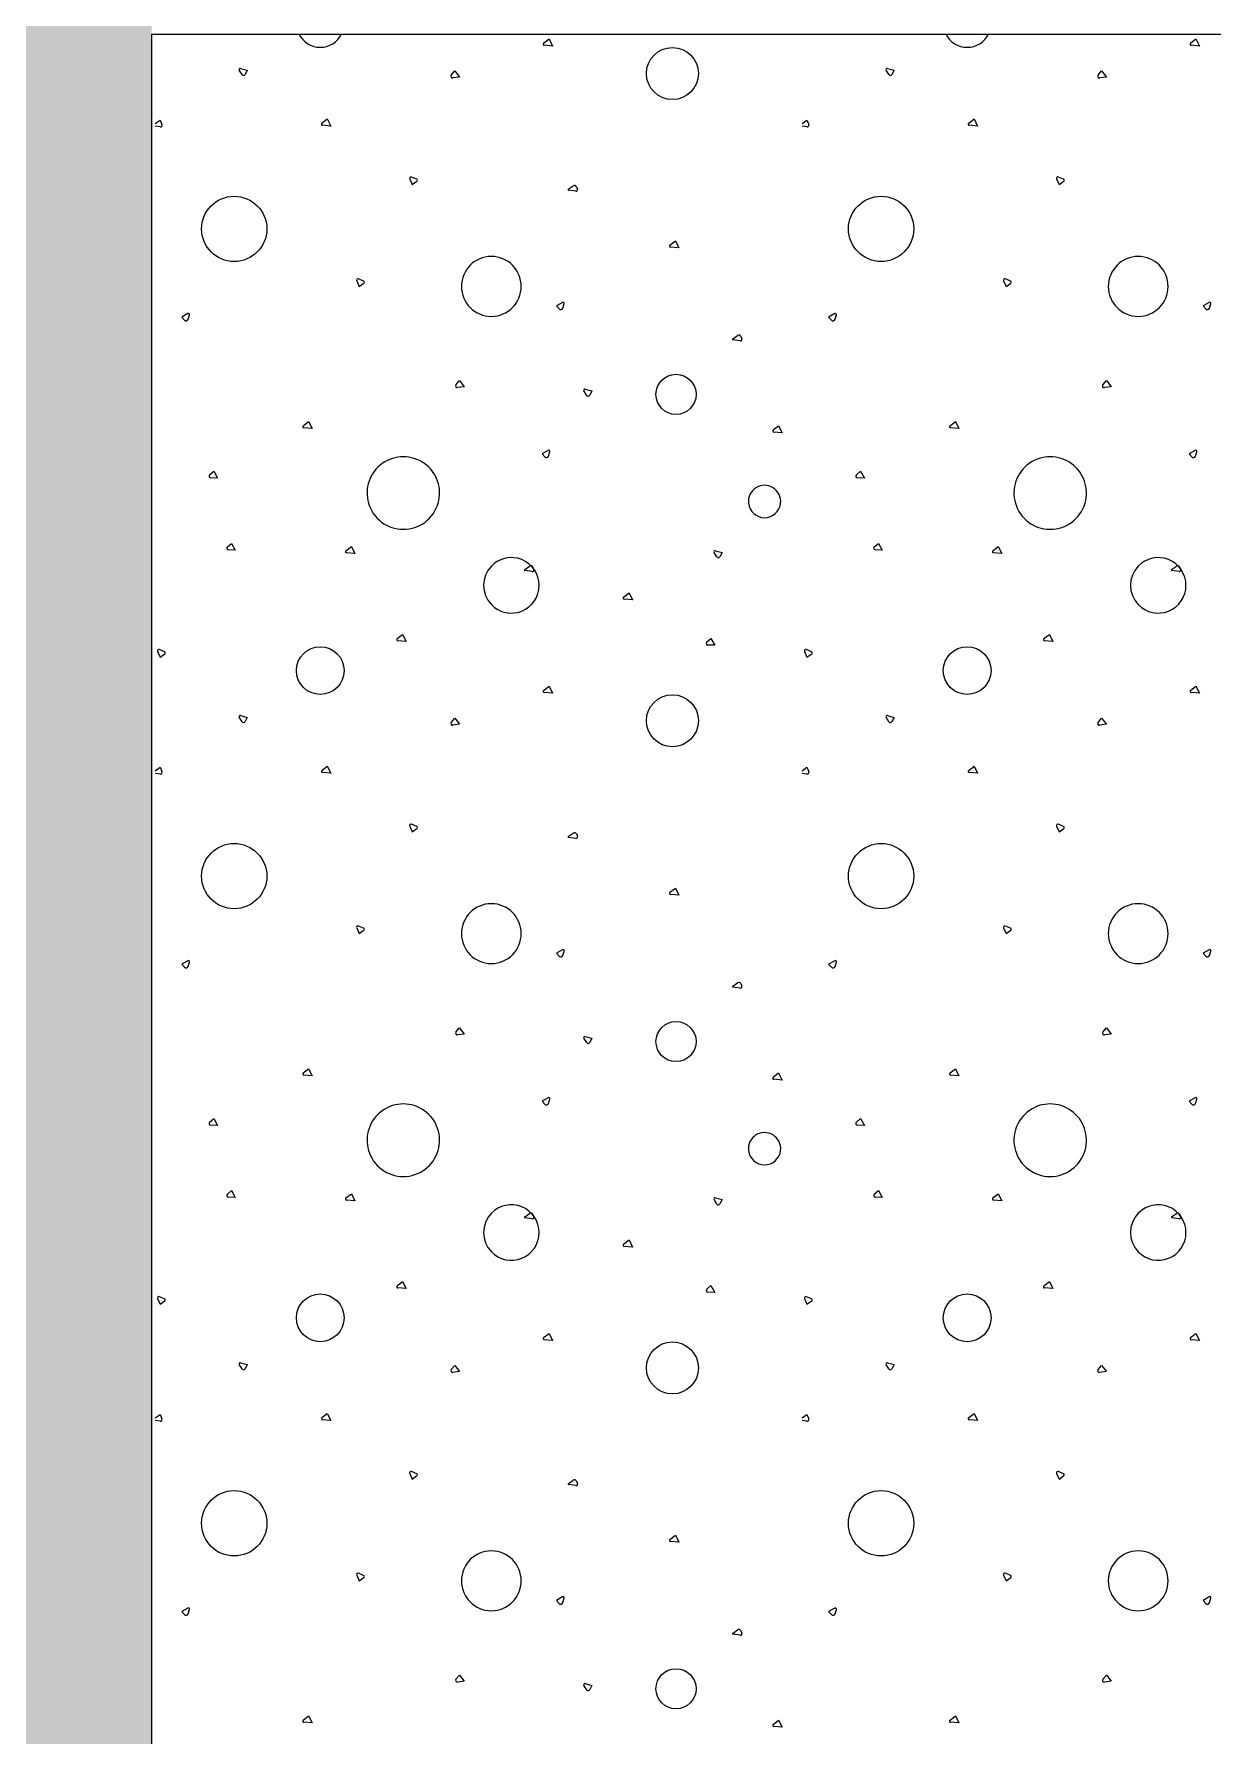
# Model space of a CAD drawing. Header units: millimetres. Extents: x 15 to 2176, y 3 to 641.
# Drawn here: x 1232.44 to 1261.6, y 46 to 88.07 of the extents above; entities that cross this region are included whole.
import ezdxf
from ezdxf.xclip import XClip

# ---------------------------------------------------------------- set-up
doc = ezdxf.new("R2010")
doc.units = ezdxf.units.MM
doc.header["$MEASUREMENT"] = 0
doc.header["$XCLIPFRAME"] = 0
for name, color, linetype in [('A--------P-', 7, 'Continuous'), ('A-01SC-----', 7, 'Continuous'), ('A-01SF-----', 7, 'Continuous')]:
    doc.layers.add(name, color=color, linetype=linetype)
doc.layers.add('A-L-10--EF-', color=4, linetype='Continuous', lineweight=0)

# ---------------------------------------------------------------- blocks, each defined once
blk = doc.blocks.new('*X8')
at = {"layer": 'A-L-10--EF-'}
for p, q in [((1245.039, 87.847), (1245.175, 87.953)), ((1245.175, 87.953), (1245.26, 87.778)), ((1261.039, 87.847), (1261.175, 87.953)), ((1261.175, 87.953), (1261.26, 87.778)), ((1245.26, 87.778), (1245.055, 87.796)), ((1261.26, 87.778), (1261.055, 87.796)), ((1237.581, 87.072), (1237.511, 87.182)), ((1237.543, 87.225), (1237.709, 87.181)), ((1237.709, 87.181), (1237.656, 87.076)), ((1242.755, 87.058), (1242.842, 87.162)), ((1242.842, 87.162), (1242.962, 87.009)), ((1253.581, 87.072), (1253.511, 87.182)), ((1253.543, 87.225), (1253.709, 87.181)), ((1253.709, 87.181), (1253.656, 87.076)), ((1258.755, 87.058), (1258.842, 87.162)), ((1258.842, 87.162), (1258.962, 87.009)), ((1242.962, 87.009), (1242.794, 86.988)), ((1258.962, 87.009), (1258.794, 86.988)), ((1235.434, 85.862), (1235.555, 85.947)), ((1235.555, 85.947), (1235.601, 85.839)), ((1239.554, 85.869), (1239.689, 85.974)), ((1239.689, 85.974), (1239.774, 85.8)), ((1251.434, 85.862), (1251.555, 85.947)), ((1251.555, 85.947), (1251.601, 85.839)), ((1255.554, 85.869), (1255.689, 85.974)), ((1255.689, 85.974), (1255.774, 85.8)), ((1235.555, 85.779), (1235.434, 85.795)), ((1239.774, 85.8), (1239.569, 85.818)), ((1251.555, 85.779), (1251.434, 85.795)), ((1255.774, 85.8), (1255.569, 85.818)), ((1241.729, 84.492), (1241.79, 84.351)), ((1241.901, 84.484), (1241.776, 84.539)), ((1241.79, 84.351), (1241.907, 84.435)), ((1245.651, 84.236), (1245.773, 84.322)), ((1245.84, 84.189), (1245.656, 84.214)), ((1245.852, 84.299), (1245.878, 84.239)), ((1257.729, 84.492), (1257.79, 84.351)), ((1257.901, 84.484), (1257.776, 84.539)), ((1257.79, 84.351), (1257.907, 84.435)), ((1248.164, 82.857), (1248.3, 82.962)), ((1248.3, 82.962), (1248.385, 82.788)), ((1248.385, 82.788), (1248.18, 82.805)), ((1240.417, 81.974), (1240.478, 81.834)), ((1240.589, 81.967), (1240.464, 82.022)), ((1240.478, 81.834), (1240.594, 81.917)), ((1256.417, 81.974), (1256.478, 81.834)), ((1256.589, 81.967), (1256.464, 82.022)), ((1256.478, 81.834), (1256.594, 81.917)), ((1245.504, 81.438), (1245.356, 81.352)), ((1245.356, 81.352), (1245.423, 81.277)), ((1245.513, 81.297), (1245.546, 81.404)), ((1261.504, 81.438), (1261.356, 81.352)), ((1261.356, 81.352), (1261.423, 81.277)), ((1261.513, 81.297), (1261.546, 81.404)), ((1236.24, 81.163), (1236.091, 81.077)), ((1236.091, 81.077), (1236.159, 81.002)), ((1236.248, 81.022), (1236.282, 81.129)), ((1252.24, 81.163), (1252.091, 81.077)), ((1252.091, 81.077), (1252.159, 81.002)), ((1252.248, 81.022), (1252.282, 81.129)), ((1249.718, 80.536), (1249.84, 80.621)), ((1249.906, 80.489), (1249.723, 80.514)), ((1249.919, 80.599), (1249.944, 80.539)), ((1242.873, 79.402), (1242.959, 79.506)), ((1243.079, 79.353), (1242.912, 79.332)), ((1242.959, 79.506), (1243.079, 79.353)), ((1246.106, 79.141), (1246.036, 79.251)), ((1246.068, 79.294), (1246.234, 79.25)), ((1246.234, 79.25), (1246.181, 79.145)), ((1258.873, 79.402), (1258.959, 79.506)), ((1259.079, 79.353), (1258.912, 79.332)), ((1258.959, 79.506), (1259.079, 79.353)), ((1239.093, 78.39), (1239.228, 78.495)), ((1239.313, 78.321), (1239.108, 78.338)), ((1239.228, 78.495), (1239.313, 78.321)), ((1250.718, 78.286), (1250.853, 78.391)), ((1250.853, 78.391), (1250.938, 78.216)), ((1255.093, 78.39), (1255.228, 78.495)), ((1255.313, 78.321), (1255.108, 78.338)), ((1255.228, 78.495), (1255.313, 78.321)), ((1250.938, 78.216), (1250.733, 78.234)), ((1245.154, 77.779), (1245.005, 77.693)), ((1245.005, 77.693), (1245.073, 77.618)), ((1245.162, 77.638), (1245.196, 77.746)), ((1261.154, 77.779), (1261.005, 77.693)), ((1261.005, 77.693), (1261.073, 77.618)), ((1261.162, 77.638), (1261.196, 77.746)), ((1236.779, 77.175), (1236.88, 77.264)), ((1236.975, 77.095), (1236.806, 77.099)), ((1236.88, 77.264), (1236.975, 77.095)), ((1252.779, 77.175), (1252.88, 77.264)), ((1252.975, 77.095), (1252.806, 77.099)), ((1252.88, 77.264), (1252.975, 77.095)), ((1237.219, 75.394), (1237.32, 75.483)), ((1237.415, 75.314), (1237.246, 75.319)), ((1237.32, 75.483), (1237.415, 75.314)), ((1240.152, 75.3), (1240.287, 75.405)), ((1240.287, 75.405), (1240.372, 75.231)), ((1253.219, 75.394), (1253.32, 75.483)), ((1253.415, 75.314), (1253.246, 75.319)), ((1253.32, 75.483), (1253.415, 75.314)), ((1256.152, 75.3), (1256.287, 75.405)), ((1256.287, 75.405), (1256.372, 75.231)), ((1240.372, 75.231), (1240.167, 75.249)), ((1244.572, 74.834), (1244.694, 74.92)), ((1244.773, 74.897), (1244.799, 74.837)), ((1249.326, 75.149), (1249.257, 75.258)), ((1249.289, 75.302), (1249.454, 75.258)), ((1249.454, 75.258), (1249.401, 75.153)), ((1256.372, 75.231), (1256.167, 75.249)), ((1260.572, 74.834), (1260.694, 74.92)), ((1260.773, 74.897), (1260.799, 74.837)), ((1244.761, 74.787), (1244.577, 74.812)), ((1260.761, 74.787), (1260.577, 74.812)), ((1247.018, 74.155), (1247.153, 74.261)), ((1247.238, 74.086), (1247.033, 74.104)), ((1247.153, 74.261), (1247.238, 74.086)), ((1241.417, 73.127), (1241.553, 73.232)), ((1241.553, 73.232), (1241.638, 73.058)), ((1257.417, 73.127), (1257.553, 73.232)), ((1257.553, 73.232), (1257.638, 73.058)), ((1235.494, 72.811), (1235.555, 72.671)), ((1235.667, 72.804), (1235.541, 72.859)), ((1241.638, 73.058), (1241.433, 73.075)), ((1249.078, 73.045), (1249.18, 73.134)), ((1249.275, 72.965), (1249.106, 72.969)), ((1249.18, 73.134), (1249.275, 72.965)), ((1251.494, 72.811), (1251.555, 72.671)), ((1251.667, 72.804), (1251.541, 72.859)), ((1257.638, 73.058), (1257.433, 73.075)), ((1235.555, 72.671), (1235.672, 72.754)), ((1251.555, 72.671), (1251.672, 72.754)), ((1245.039, 71.847), (1245.175, 71.953)), ((1245.175, 71.953), (1245.26, 71.778)), ((1261.039, 71.847), (1261.175, 71.953)), ((1261.175, 71.953), (1261.26, 71.778)), ((1245.26, 71.778), (1245.055, 71.796)), ((1261.26, 71.778), (1261.055, 71.796)), ((1237.581, 71.072), (1237.511, 71.182)), ((1237.543, 71.225), (1237.709, 71.181)), ((1237.709, 71.181), (1237.656, 71.076)), ((1242.755, 71.058), (1242.842, 71.162)), ((1242.842, 71.162), (1242.962, 71.009)), ((1253.581, 71.072), (1253.511, 71.182)), ((1253.543, 71.225), (1253.709, 71.181)), ((1253.709, 71.181), (1253.656, 71.076)), ((1258.755, 71.058), (1258.842, 71.162)), ((1258.842, 71.162), (1258.962, 71.009)), ((1242.962, 71.009), (1242.794, 70.988)), ((1258.962, 71.009), (1258.794, 70.988)), ((1235.434, 69.862), (1235.555, 69.947)), ((1235.555, 69.947), (1235.601, 69.839)), ((1239.554, 69.869), (1239.689, 69.974)), ((1239.689, 69.974), (1239.774, 69.8)), ((1251.434, 69.862), (1251.555, 69.947)), ((1251.555, 69.947), (1251.601, 69.839)), ((1255.554, 69.869), (1255.689, 69.974)), ((1255.689, 69.974), (1255.774, 69.8)), ((1235.555, 69.779), (1235.434, 69.795)), ((1239.774, 69.8), (1239.569, 69.818)), ((1251.555, 69.779), (1251.434, 69.795)), ((1255.774, 69.8), (1255.569, 69.818)), ((1241.729, 68.492), (1241.79, 68.351)), ((1241.901, 68.484), (1241.776, 68.539)), ((1241.79, 68.351), (1241.907, 68.435)), ((1245.651, 68.236), (1245.773, 68.322)), ((1245.84, 68.189), (1245.656, 68.214)), ((1245.852, 68.299), (1245.878, 68.239)), ((1257.729, 68.492), (1257.79, 68.351)), ((1257.901, 68.484), (1257.776, 68.539)), ((1257.79, 68.351), (1257.907, 68.435)), ((1248.164, 66.857), (1248.3, 66.962)), ((1248.3, 66.962), (1248.385, 66.788)), ((1248.385, 66.788), (1248.18, 66.805)), ((1240.417, 65.974), (1240.478, 65.834)), ((1240.589, 65.967), (1240.464, 66.022)), ((1240.478, 65.834), (1240.594, 65.917)), ((1256.417, 65.974), (1256.478, 65.834)), ((1256.589, 65.967), (1256.464, 66.022)), ((1256.478, 65.834), (1256.594, 65.917)), ((1245.504, 65.438), (1245.356, 65.352)), ((1245.356, 65.352), (1245.423, 65.277)), ((1245.513, 65.297), (1245.546, 65.404)), ((1261.504, 65.438), (1261.356, 65.352)), ((1261.356, 65.352), (1261.423, 65.277)), ((1261.513, 65.297), (1261.546, 65.404)), ((1236.24, 65.163), (1236.091, 65.077)), ((1236.091, 65.077), (1236.159, 65.002)), ((1236.248, 65.022), (1236.282, 65.129)), ((1252.24, 65.163), (1252.091, 65.077)), ((1252.091, 65.077), (1252.159, 65.002)), ((1252.248, 65.022), (1252.282, 65.129)), ((1249.718, 64.536), (1249.84, 64.621)), ((1249.906, 64.489), (1249.723, 64.514)), ((1249.919, 64.599), (1249.944, 64.539)), ((1242.873, 63.402), (1242.959, 63.506)), ((1243.079, 63.353), (1242.912, 63.332)), ((1242.959, 63.506), (1243.079, 63.353)), ((1246.106, 63.141), (1246.036, 63.251)), ((1246.068, 63.294), (1246.234, 63.25)), ((1246.234, 63.25), (1246.181, 63.145)), ((1258.873, 63.402), (1258.959, 63.506)), ((1259.079, 63.353), (1258.912, 63.332)), ((1258.959, 63.506), (1259.079, 63.353)), ((1239.093, 62.39), (1239.228, 62.495)), ((1239.313, 62.321), (1239.108, 62.338)), ((1239.228, 62.495), (1239.313, 62.321)), ((1250.718, 62.286), (1250.853, 62.391)), ((1250.853, 62.391), (1250.938, 62.216)), ((1255.093, 62.39), (1255.228, 62.495)), ((1255.313, 62.321), (1255.108, 62.338)), ((1255.228, 62.495), (1255.313, 62.321)), ((1250.938, 62.216), (1250.733, 62.234)), ((1245.154, 61.779), (1245.005, 61.693)), ((1245.005, 61.693), (1245.073, 61.618)), ((1245.162, 61.638), (1245.196, 61.746)), ((1261.154, 61.779), (1261.005, 61.693)), ((1261.005, 61.693), (1261.073, 61.618)), ((1261.162, 61.638), (1261.196, 61.746)), ((1236.779, 61.175), (1236.88, 61.264)), ((1236.975, 61.095), (1236.806, 61.099)), ((1236.88, 61.264), (1236.975, 61.095)), ((1252.779, 61.175), (1252.88, 61.264)), ((1252.975, 61.095), (1252.806, 61.099)), ((1252.88, 61.264), (1252.975, 61.095)), ((1237.219, 59.394), (1237.32, 59.483)), ((1237.32, 59.483), (1237.415, 59.314)), ((1240.152, 59.3), (1240.287, 59.405)), ((1240.287, 59.405), (1240.372, 59.231)), ((1253.219, 59.394), (1253.32, 59.483)), ((1253.32, 59.483), (1253.415, 59.314)), ((1256.152, 59.3), (1256.287, 59.405)), ((1256.287, 59.405), (1256.372, 59.231)), ((1237.415, 59.314), (1237.246, 59.319)), ((1240.372, 59.231), (1240.167, 59.249)), ((1244.572, 58.834), (1244.694, 58.92)), ((1249.326, 59.149), (1249.257, 59.258)), ((1249.289, 59.302), (1249.454, 59.258)), ((1249.454, 59.258), (1249.401, 59.153)), ((1253.415, 59.314), (1253.246, 59.319)), ((1256.372, 59.231), (1256.167, 59.249)), ((1260.572, 58.834), (1260.694, 58.92)), ((1244.761, 58.787), (1244.577, 58.812)), ((1244.773, 58.897), (1244.799, 58.837)), ((1260.761, 58.787), (1260.577, 58.812)), ((1260.773, 58.897), (1260.799, 58.837)), ((1247.018, 58.155), (1247.153, 58.261)), ((1247.238, 58.086), (1247.033, 58.104)), ((1247.153, 58.261), (1247.238, 58.086)), ((1241.417, 57.127), (1241.553, 57.232)), ((1241.553, 57.232), (1241.638, 57.058)), ((1257.417, 57.127), (1257.553, 57.232)), ((1257.553, 57.232), (1257.638, 57.058)), ((1235.494, 56.811), (1235.555, 56.671)), ((1235.667, 56.804), (1235.541, 56.859)), ((1241.638, 57.058), (1241.433, 57.075)), ((1249.078, 57.045), (1249.18, 57.134)), ((1249.275, 56.965), (1249.106, 56.969)), ((1249.18, 57.134), (1249.275, 56.965)), ((1251.494, 56.811), (1251.555, 56.671)), ((1251.667, 56.804), (1251.541, 56.859)), ((1257.638, 57.058), (1257.433, 57.075)), ((1235.555, 56.671), (1235.672, 56.754)), ((1251.555, 56.671), (1251.672, 56.754)), ((1245.039, 55.847), (1245.175, 55.953)), ((1245.26, 55.778), (1245.055, 55.796)), ((1245.175, 55.953), (1245.26, 55.778)), ((1261.039, 55.847), (1261.175, 55.953)), ((1261.26, 55.778), (1261.055, 55.796)), ((1261.175, 55.953), (1261.26, 55.778)), ((1237.581, 55.072), (1237.511, 55.182)), ((1237.543, 55.225), (1237.709, 55.181)), ((1237.709, 55.181), (1237.656, 55.076)), ((1242.755, 55.058), (1242.842, 55.162)), ((1242.842, 55.162), (1242.962, 55.009)), ((1253.581, 55.072), (1253.511, 55.182)), ((1253.543, 55.225), (1253.709, 55.181)), ((1253.709, 55.181), (1253.656, 55.076)), ((1258.755, 55.058), (1258.842, 55.162)), ((1258.842, 55.162), (1258.962, 55.009)), ((1242.962, 55.009), (1242.794, 54.988)), ((1258.962, 55.009), (1258.794, 54.988)), ((1235.434, 53.862), (1235.555, 53.947)), ((1235.555, 53.947), (1235.601, 53.839)), ((1239.554, 53.869), (1239.689, 53.974)), ((1239.689, 53.974), (1239.774, 53.8)), ((1251.434, 53.862), (1251.555, 53.947)), ((1251.555, 53.947), (1251.601, 53.839)), ((1255.554, 53.869), (1255.689, 53.974)), ((1255.689, 53.974), (1255.774, 53.8)), ((1235.555, 53.779), (1235.434, 53.795)), ((1239.774, 53.8), (1239.569, 53.818)), ((1251.555, 53.779), (1251.434, 53.795)), ((1255.774, 53.8), (1255.569, 53.818)), ((1241.729, 52.492), (1241.79, 52.351)), ((1241.901, 52.484), (1241.776, 52.539)), ((1241.79, 52.351), (1241.907, 52.435)), ((1245.651, 52.236), (1245.773, 52.322)), ((1245.84, 52.189), (1245.656, 52.214)), ((1245.852, 52.299), (1245.878, 52.239)), ((1257.729, 52.492), (1257.79, 52.351)), ((1257.901, 52.484), (1257.776, 52.539)), ((1257.79, 52.351), (1257.907, 52.435)), ((1248.164, 50.857), (1248.3, 50.962)), ((1248.3, 50.962), (1248.385, 50.788)), ((1248.385, 50.788), (1248.18, 50.805)), ((1240.417, 49.974), (1240.478, 49.834)), ((1240.589, 49.967), (1240.464, 50.022)), ((1240.478, 49.834), (1240.594, 49.917)), ((1256.417, 49.974), (1256.478, 49.834)), ((1256.589, 49.967), (1256.464, 50.022)), ((1256.478, 49.834), (1256.594, 49.917)), ((1245.504, 49.438), (1245.356, 49.352)), ((1245.356, 49.352), (1245.423, 49.277)), ((1245.513, 49.297), (1245.546, 49.404)), ((1261.504, 49.438), (1261.356, 49.352)), ((1261.356, 49.352), (1261.423, 49.277)), ((1261.513, 49.297), (1261.546, 49.404)), ((1236.24, 49.163), (1236.091, 49.077)), ((1236.091, 49.077), (1236.159, 49.002)), ((1236.248, 49.022), (1236.282, 49.129)), ((1252.24, 49.163), (1252.091, 49.077)), ((1252.091, 49.077), (1252.159, 49.002)), ((1252.248, 49.022), (1252.282, 49.129)), ((1249.718, 48.536), (1249.84, 48.621)), ((1249.906, 48.489), (1249.723, 48.514)), ((1249.919, 48.599), (1249.944, 48.539)), ((1242.873, 47.402), (1242.959, 47.506)), ((1243.079, 47.353), (1242.912, 47.332)), ((1242.959, 47.506), (1243.079, 47.353)), ((1246.106, 47.141), (1246.036, 47.251)), ((1246.068, 47.294), (1246.234, 47.25)), ((1246.234, 47.25), (1246.181, 47.145)), ((1258.873, 47.402), (1258.959, 47.506)), ((1259.079, 47.353), (1258.912, 47.332)), ((1258.959, 47.506), (1259.079, 47.353)), ((1239.093, 46.39), (1239.228, 46.495)), ((1239.313, 46.321), (1239.108, 46.338)), ((1239.228, 46.495), (1239.313, 46.321)), ((1250.718, 46.286), (1250.853, 46.391)), ((1250.853, 46.391), (1250.938, 46.216)), ((1255.093, 46.39), (1255.228, 46.495)), ((1255.313, 46.321), (1255.108, 46.338)), ((1255.228, 46.495), (1255.313, 46.321)), ((1250.938, 46.216), (1250.733, 46.234))]:
    blk.add_line(p, q, dxfattribs=at)
for centre, radius in [((1248.227, 87.098), 0.643), ((1237.388, 83.257), 0.807), ((1253.388, 83.257), 0.807), ((1248.316, 79.166), 0.496), ((1239.517, 72.337), 0.59), ((1255.517, 72.337), 0.59), ((1248.227, 71.098), 0.643), ((1237.388, 67.257), 0.807), ((1253.388, 67.257), 0.807), ((1248.316, 63.166), 0.496), ((1239.517, 56.337), 0.59), ((1255.517, 56.337), 0.59), ((1248.227, 55.098), 0.643), ((1237.388, 51.257), 0.807), ((1253.388, 51.257), 0.807), ((1248.316, 47.166), 0.496)]:
    blk.add_circle(centre, radius, dxfattribs=at)
for centre, radius, start, end in [((1239.517, 88.337), 0.59, 206.4527, 333.5473), ((1255.517, 88.337), 0.59, 206.4527, 333.5473), ((1245.057, 87.825), 0.0288, 127.9022, 265.0768), ((1261.057, 87.825), 0.0288, 127.9022, 265.0768), ((1237.536, 87.197), 0.0288, 75.2067, 212.3813), ((1253.536, 87.197), 0.0288, 75.2067, 212.3813), ((1237.617, 87.095), 0.0432, 212.3813, 333.2854), ((1242.788, 87.03), 0.0432, 140.1139, 277.2885), ((1253.617, 87.095), 0.0432, 212.3813, 333.2854), ((1258.788, 87.03), 0.0432, 140.1139, 277.2885), ((1235.561, 85.822), 0.0432, 262.2885, 23.1926), ((1239.572, 85.846), 0.0288, 127.9022, 265.0768), ((1251.561, 85.822), 0.0432, 262.2885, 23.1926), ((1255.572, 85.846), 0.0288, 127.9022, 265.0768), ((1241.762, 84.506), 0.036, 66.4475, 203.6221), ((1241.89, 84.458), 0.0288, 305.5434, 66.4475), ((1245.658, 84.226), 0.012, 125.1139, 262.2885), ((1245.804, 84.278), 0.0528, 23.1926, 125.1139), ((1245.845, 84.225), 0.036, 262.2885, 23.1926), ((1257.762, 84.506), 0.036, 66.4475, 203.6221), ((1257.89, 84.458), 0.0288, 305.5434, 66.4475), ((1243.748, 81.835), 0.74, 90, 270), ((1243.748, 81.835), 0.74, 270, 90), ((1248.182, 82.834), 0.0288, 127.9022, 265.0768), ((1259.748, 81.835), 0.74, 90, 270), ((1259.748, 81.835), 0.74, 270, 90), ((1240.45, 81.989), 0.036, 66.4475, 203.6221), ((1240.578, 81.941), 0.0288, 305.5434, 66.4475), ((1256.45, 81.989), 0.036, 66.4475, 203.6221), ((1256.578, 81.941), 0.0288, 305.5434, 66.4475), ((1245.462, 81.312), 0.0528, 221.9213, 342.8254), ((1245.519, 81.413), 0.0288, 342.8254, 120), ((1261.462, 81.312), 0.0528, 221.9213, 342.8254), ((1261.519, 81.413), 0.0288, 342.8254, 120), ((1236.198, 81.037), 0.0528, 221.9213, 342.8254), ((1236.254, 81.138), 0.0288, 342.8254, 120), ((1252.198, 81.037), 0.0528, 221.9213, 342.8254), ((1252.254, 81.138), 0.0288, 342.8254, 120), ((1249.725, 80.526), 0.012, 125.1139, 262.2885), ((1249.87, 80.578), 0.0528, 23.1926, 125.1139), ((1249.911, 80.525), 0.036, 262.2885, 23.1926), ((1242.906, 79.375), 0.0432, 140.1139, 277.2885), ((1246.061, 79.266), 0.0288, 75.2067, 212.3813), ((1246.142, 79.164), 0.0432, 212.3813, 333.2854), ((1258.906, 79.375), 0.0432, 140.1139, 277.2885), ((1239.11, 78.367), 0.0288, 127.9022, 265.0768), ((1250.736, 78.263), 0.0288, 127.9022, 265.0768), ((1255.11, 78.367), 0.0288, 127.9022, 265.0768), ((1241.571, 76.727), 0.897, 343.6089, 196.3911), ((1245.112, 77.654), 0.0528, 221.9213, 342.8254), ((1245.168, 77.754), 0.0288, 342.8254, 120), ((1257.571, 76.727), 0.897, 343.6089, 196.3911), ((1261.112, 77.654), 0.0528, 221.9213, 342.8254), ((1261.168, 77.754), 0.0288, 342.8254, 120), ((1236.807, 77.143), 0.0432, 131.2386, 268.4132), ((1252.807, 77.143), 0.0432, 131.2386, 268.4132), ((1250.505, 76.518), 0.4, 353.7067, 186.2933), ((1241.571, 76.727), 0.897, 196.3911, 343.6089), ((1250.505, 76.518), 0.4, 186.2933, 353.7067), ((1257.571, 76.727), 0.897, 196.3911, 343.6089), ((1237.247, 75.362), 0.0432, 131.2386, 268.4132), ((1253.247, 75.362), 0.0432, 131.2386, 268.4132), ((1240.169, 75.277), 0.0288, 127.9022, 265.0768), ((1244.243, 74.445), 0.686, 136.1287, 223.8713), ((1244.243, 74.445), 0.686, 223.8713, 136.1287), ((1244.724, 74.876), 0.0528, 23.1926, 125.1139), ((1249.281, 75.274), 0.0288, 75.2067, 212.3813), ((1249.363, 75.172), 0.0432, 212.3813, 333.2854), ((1256.169, 75.277), 0.0288, 127.9022, 265.0768), ((1260.243, 74.445), 0.686, 136.1287, 223.8713), ((1260.243, 74.445), 0.686, 223.8713, 136.1287), ((1260.724, 74.876), 0.0528, 23.1926, 125.1139), ((1244.579, 74.824), 0.012, 125.1139, 262.2885), ((1244.766, 74.823), 0.036, 262.2885, 23.1926), ((1260.579, 74.824), 0.012, 125.1139, 262.2885), ((1260.766, 74.823), 0.036, 262.2885, 23.1926), ((1247.036, 74.133), 0.0288, 127.9022, 265.0768), ((1235.527, 72.826), 0.036, 66.4475, 203.6221), ((1235.655, 72.778), 0.0288, 305.5434, 66.4475), ((1241.435, 73.104), 0.0288, 127.9022, 265.0768), ((1249.107, 73.013), 0.0432, 131.2386, 268.4132), ((1251.527, 72.826), 0.036, 66.4475, 203.6221), ((1251.655, 72.778), 0.0288, 305.5434, 66.4475), ((1257.435, 73.104), 0.0288, 127.9022, 265.0768), ((1245.057, 71.825), 0.0288, 127.9022, 265.0768), ((1261.057, 71.825), 0.0288, 127.9022, 265.0768), ((1237.536, 71.197), 0.0288, 75.2067, 212.3813), ((1253.536, 71.197), 0.0288, 75.2067, 212.3813), ((1237.617, 71.095), 0.0432, 212.3813, 333.2854), ((1242.788, 71.03), 0.0432, 140.1139, 277.2885), ((1253.617, 71.095), 0.0432, 212.3813, 333.2854), ((1258.788, 71.03), 0.0432, 140.1139, 277.2885), ((1239.572, 69.846), 0.0288, 127.9022, 265.0768), ((1255.572, 69.846), 0.0288, 127.9022, 265.0768), ((1235.561, 69.822), 0.0432, 262.2885, 23.1926), ((1251.561, 69.822), 0.0432, 262.2885, 23.1926), ((1241.762, 68.506), 0.036, 66.4475, 203.6221), ((1241.89, 68.458), 0.0288, 305.5434, 66.4475), ((1245.658, 68.226), 0.012, 125.1139, 262.2885), ((1245.804, 68.278), 0.0528, 23.1926, 125.1139), ((1245.845, 68.225), 0.036, 262.2885, 23.1926), ((1257.762, 68.506), 0.036, 66.4475, 203.6221), ((1257.89, 68.458), 0.0288, 305.5434, 66.4475), ((1243.748, 65.835), 0.74, 90, 270), ((1243.748, 65.835), 0.74, 270, 90), ((1248.182, 66.834), 0.0288, 127.9022, 265.0768), ((1259.748, 65.835), 0.74, 90, 270), ((1259.748, 65.835), 0.74, 270, 90), ((1240.45, 65.989), 0.036, 66.4475, 203.6221), ((1240.578, 65.941), 0.0288, 305.5434, 66.4475), ((1256.45, 65.989), 0.036, 66.4475, 203.6221), ((1256.578, 65.941), 0.0288, 305.5434, 66.4475), ((1245.462, 65.312), 0.0528, 221.9213, 342.8254), ((1245.519, 65.413), 0.0288, 342.8254, 120), ((1261.462, 65.312), 0.0528, 221.9213, 342.8254), ((1261.519, 65.413), 0.0288, 342.8254, 120), ((1236.198, 65.037), 0.0528, 221.9213, 342.8254), ((1236.254, 65.138), 0.0288, 342.8254, 120), ((1252.198, 65.037), 0.0528, 221.9213, 342.8254), ((1252.254, 65.138), 0.0288, 342.8254, 120), ((1249.725, 64.526), 0.012, 125.1139, 262.2885), ((1249.87, 64.578), 0.0528, 23.1926, 125.1139), ((1249.911, 64.525), 0.036, 262.2885, 23.1926), ((1242.906, 63.375), 0.0432, 140.1139, 277.2885), ((1246.061, 63.266), 0.0288, 75.2067, 212.3813), ((1246.142, 63.164), 0.0432, 212.3813, 333.2854), ((1258.906, 63.375), 0.0432, 140.1139, 277.2885), ((1239.11, 62.367), 0.0288, 127.9022, 265.0768), ((1250.736, 62.263), 0.0288, 127.9022, 265.0768), ((1255.11, 62.367), 0.0288, 127.9022, 265.0768), ((1241.571, 60.727), 0.897, 343.6089, 196.3911), ((1245.112, 61.654), 0.0528, 221.9213, 342.8254), ((1245.168, 61.754), 0.0288, 342.8254, 120), ((1257.571, 60.727), 0.897, 343.6089, 196.3911), ((1261.112, 61.654), 0.0528, 221.9213, 342.8254), ((1261.168, 61.754), 0.0288, 342.8254, 120), ((1236.807, 61.143), 0.0432, 131.2386, 268.4132), ((1252.807, 61.143), 0.0432, 131.2386, 268.4132), ((1250.505, 60.518), 0.4, 353.7067, 186.2933), ((1241.571, 60.727), 0.897, 196.3911, 343.6089), ((1250.505, 60.518), 0.4, 186.2933, 353.7067), ((1257.571, 60.727), 0.897, 196.3911, 343.6089), ((1237.247, 59.362), 0.0432, 131.2386, 268.4132), ((1253.247, 59.362), 0.0432, 131.2386, 268.4132), ((1240.169, 59.277), 0.0288, 127.9022, 265.0768), ((1244.243, 58.445), 0.686, 136.1287, 223.8713), ((1244.243, 58.445), 0.686, 223.8713, 136.1287), ((1244.724, 58.876), 0.0528, 23.1926, 125.1139), ((1249.281, 59.274), 0.0288, 75.2067, 212.3813), ((1249.363, 59.172), 0.0432, 212.3813, 333.2854), ((1256.169, 59.277), 0.0288, 127.9022, 265.0768), ((1260.243, 58.445), 0.686, 136.1287, 223.8713), ((1260.243, 58.445), 0.686, 223.8713, 136.1287), ((1260.724, 58.876), 0.0528, 23.1926, 125.1139), ((1244.579, 58.824), 0.012, 125.1139, 262.2885), ((1244.766, 58.823), 0.036, 262.2885, 23.1926), ((1260.579, 58.824), 0.012, 125.1139, 262.2885), ((1260.766, 58.823), 0.036, 262.2885, 23.1926), ((1247.036, 58.133), 0.0288, 127.9022, 265.0768), ((1235.527, 56.826), 0.036, 66.4475, 203.6221), ((1235.655, 56.778), 0.0288, 305.5434, 66.4475), ((1241.435, 57.104), 0.0288, 127.9022, 265.0768), ((1249.107, 57.013), 0.0432, 131.2386, 268.4132), ((1251.527, 56.826), 0.036, 66.4475, 203.6221), ((1251.655, 56.778), 0.0288, 305.5434, 66.4475), ((1257.435, 57.104), 0.0288, 127.9022, 265.0768), ((1245.057, 55.825), 0.0288, 127.9022, 265.0768), ((1261.057, 55.825), 0.0288, 127.9022, 265.0768), ((1237.536, 55.197), 0.0288, 75.2067, 212.3813), ((1253.536, 55.197), 0.0288, 75.2067, 212.3813), ((1237.617, 55.095), 0.0432, 212.3813, 333.2854), ((1242.788, 55.03), 0.0432, 140.1139, 277.2885), ((1253.617, 55.095), 0.0432, 212.3813, 333.2854), ((1258.788, 55.03), 0.0432, 140.1139, 277.2885), ((1239.572, 53.846), 0.0288, 127.9022, 265.0768), ((1255.572, 53.846), 0.0288, 127.9022, 265.0768), ((1235.561, 53.822), 0.0432, 262.2885, 23.1926), ((1251.561, 53.822), 0.0432, 262.2885, 23.1926), ((1241.762, 52.506), 0.036, 66.4475, 203.6221), ((1241.89, 52.458), 0.0288, 305.5434, 66.4475), ((1245.658, 52.226), 0.012, 125.1139, 262.2885), ((1245.804, 52.278), 0.0528, 23.1926, 125.1139), ((1245.845, 52.225), 0.036, 262.2885, 23.1926), ((1257.762, 52.506), 0.036, 66.4475, 203.6221), ((1257.89, 52.458), 0.0288, 305.5434, 66.4475), ((1243.748, 49.835), 0.74, 90, 270), ((1243.748, 49.835), 0.74, 270, 90), ((1248.182, 50.834), 0.0288, 127.9022, 265.0768), ((1259.748, 49.835), 0.74, 90, 270), ((1259.748, 49.835), 0.74, 270, 90), ((1240.45, 49.989), 0.036, 66.4475, 203.6221), ((1240.578, 49.941), 0.0288, 305.5434, 66.4475), ((1256.45, 49.989), 0.036, 66.4475, 203.6221), ((1256.578, 49.941), 0.0288, 305.5434, 66.4475), ((1245.462, 49.312), 0.0528, 221.9213, 342.8254), ((1245.519, 49.413), 0.0288, 342.8254, 120), ((1261.462, 49.312), 0.0528, 221.9213, 342.8254), ((1261.519, 49.413), 0.0288, 342.8254, 120), ((1236.198, 49.037), 0.0528, 221.9213, 342.8254), ((1236.254, 49.138), 0.0288, 342.8254, 120), ((1252.198, 49.037), 0.0528, 221.9213, 342.8254), ((1252.254, 49.138), 0.0288, 342.8254, 120), ((1249.725, 48.526), 0.012, 125.1139, 262.2885), ((1249.87, 48.578), 0.0528, 23.1926, 125.1139), ((1249.911, 48.525), 0.036, 262.2885, 23.1926), ((1242.906, 47.375), 0.0432, 140.1139, 277.2885), ((1246.061, 47.266), 0.0288, 75.2067, 212.3813), ((1246.142, 47.164), 0.0432, 212.3813, 333.2854), ((1258.906, 47.375), 0.0432, 140.1139, 277.2885), ((1239.11, 46.367), 0.0288, 127.9022, 265.0768), ((1250.736, 46.263), 0.0288, 127.9022, 265.0768), ((1255.11, 46.367), 0.0288, 127.9022, 265.0768)]:
    blk.add_arc(centre, radius, start, end, dxfattribs=at)
blk = doc.blocks.new('Drawing_3_3', base_point=(1339.37, 329.559))
at = {"layer": 'A-01SC-----', "linetype": 'Continuous'}
h = blk.add_hatch(dxfattribs=at)
h.set_pattern_fill('BETONG__STD__0003', color=256, style=0, pattern_type=2)
h.set_pattern_definition([(0, (1499.748, 92.474), (0, 5.19615), [0.5, -2.5]), (0, (1501.248, 95.072), (0, 5.19615), [0.5, -2.5]), (60, (1499.748, 92.474), (-4.5, 2.59808), [0.5, -2.5]), (60, (1502.748, 92.474), (-4.5, 2.59808), [0.5, -2.5]), (120, (1500.248, 92.474), (4.5, 2.59808), [0.5, -2.5]), (120, (1503.248, 92.474), (4.5, 2.59808), [0.5, -2.5]), (0, (1499.7481, 92.9741), (0, 1), [0, -1, 0, -1.5]), (45, (1500.2481, 92.9741), (-0.7071068, 0.7071068), [0, -0.75, 0, -1.25])])
h.paths.add_polyline_path([(1229.748, 92.474), (1229.748, 18.474), (1235.348, 18.474), (1235.348, 92.474)])
at = {"layer": 'A-01SC-----'}
blk.add_line((1235.348, 18.474), (1235.348, 88.074), dxfattribs=at)
at = {"layer": 'A-01SF-----'}
blk.add_line((1235.348, 88.074), (1366.479, 88.074), dxfattribs=at)
at = {"layer": 'A-L-10--EF-'}
for p, q in [((1235.348, 88.074), (1360.532, 88.074)), ((1235.348, 18.474), (1235.348, 88.074))]:
    blk.add_line(p, q, dxfattribs=at)
blk.add_blockref('*X8', (0, 0))

msp = doc.modelspace()

# ---------------------------------------------------------------- block references
at = {"layer": 'A--------P-'}
ref = msp.add_blockref('Drawing_3_3', (1339.37, 329.559), dxfattribs=at)
XClip(ref).set_block_clipping_path([(1079.1881029319, 18.4741086751), (1599.5527581567, 640.6436337123)])

doc.saveas('drawing.dxf')
